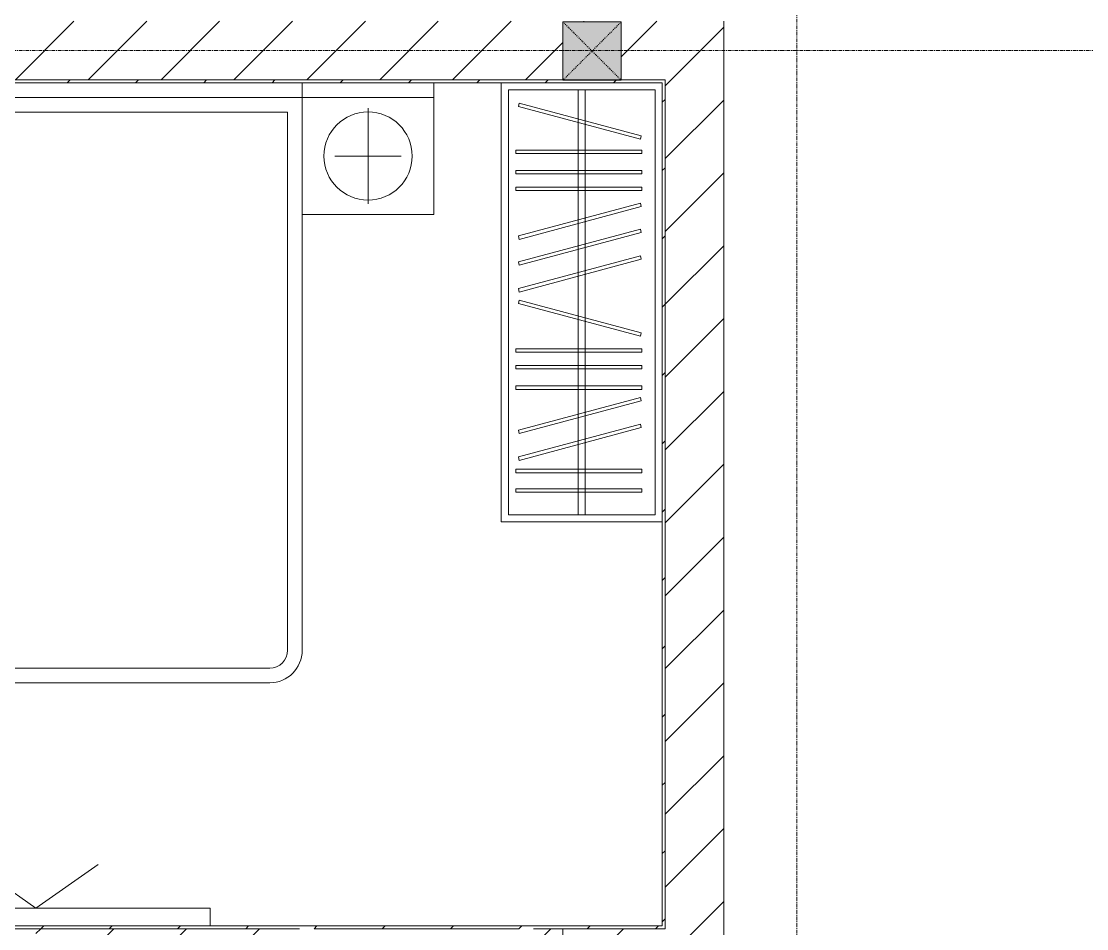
# Model space of a CAD drawing. Header units: millimetres. Extents: x -24439 to 198341, y -52871 to 149926.
# Drawn here: x 40003 to 43643, y 58737 to 61837 of the extents above; entities that cross this region are included whole.
import ezdxf

# ---------------------------------------------------------------- set-up
doc = ezdxf.new("R2010")
doc.units = ezdxf.units.MM
doc.linetypes.add('Dash', pattern=[6, 3, -3])
doc.linetypes.add('Grid Line', pattern=[22.225, 12.7, -3.175, 3.175, -3.175])
for name, color, linetype, lineweight in [('0-1', 7, 'Continuous', 5), ('A-FLOR', 192, 'Continuous', 9), ('A-WALL', 113, 'Continuous', 9), ('A-WALL-1', 253, 'Continuous', 18), ('A-WALL-3', 113, 'Continuous', 18), ('A-WALL-PATT-1', 10, 'Continuous', 9), ('A-WALL-PATT-2', 9, 'Continuous', 9), ('A-WALL-PATT-3', 111, 'Continuous', 9), ('I-FURN-1', 9, 'Continuous', 9), ('I-WALL-1', 253, 'Continuous', 18), ('S-COLS', 52, 'Continuous', 9), ('S-COLS-1', 254, 'Continuous', 5), ('S-COLS-4', 52, 'Continuous', 18), ('S-COLS-5', 52, 'Dash', 9), ('S-COLS-HDLN', 52, 'Dash', 9), ('S-GRID-1', 1, 'Grid Line', 9)]:
    doc.layers.add(name, color=color, linetype=linetype, lineweight=lineweight)
pattern_1 = [(45, (0, 0), (-116.67262, 116.67262), [])]
pattern_2 = [(45, (0, 0), (-124.4508, 124.4508), [])]

# ---------------------------------------------------------------- blocks, each defined once
blk = doc.blocks.new('GIUONG NGU-2TAB-1600x2000 - GIUONG NGU-2TAB-1600x2000-842839-TKCS_MB ĐỊNH VỊ CAO ĐỘ THIẾT KẾ')
at = {"layer": 'I-FURN-1'}
for p, q in [((8.5, 0), (8.5, -50)), ((458.5, -50), (458.5, 0)), ((458.5, 0), (458.5, -50)), ((2108.2, -50), (2108.2, 0)), ((2108.2, 0), (2108.2, -50)), ((2558.2, -50), (2558.2, 0)), ((458.5, -50), (8.5, -50)), ((8.5, -50), (8.5, -450.3)), ((8.5, -50), (458.5, -50)), ((458.5, -50), (8.5, -50)), ((8.5, -50), (8.5, -450.3)), ((458.5, -450.3), (458.5, -50)), ((2108.2, -50), (458.5, -50)), ((458.5, -50), (458.5, -1938.9)), ((458.5, -50), (2108.2, -50)), ((458.5, -1938.9), (458.5, -50)), ((458.5, -450.3), (458.5, -50)), ((458.5, -50), (2108.2, -50)), ((2558.2, -50), (2108.2, -50)), ((2108.2, -50), (2108.2, -450.3)), ((2108.2, -1938.9), (2108.2, -50)), ((2108.2, -50), (2558.2, -50)), ((2108.2, -50), (2558.2, -50)), ((2108.2, -450.3), (2108.2, -50)), ((2108.2, -50), (2108.2, -1938.9)), ((2558.2, -450.3), (2558.2, -50)), ((2558.2, -50), (2558.2, -450.3)), ((233.5, -86.8), (233.5, -413.5)), ((508.5, -100), (2058.2, -100)), ((508.5, -1938.9), (508.5, -100)), ((2058.2, -100), (2058.2, -1938.9)), ((2333.2, -86.8), (2333.2, -413.5)), ((120.2, -250.2), (346.8, -250.2)), ((2446.5, -250.2), (2219.8, -250.2)), ((8.5, -450.3), (458.5, -450.3)), ((8.5, -450.3), (458.5, -450.3)), ((2108.2, -450.3), (2558.2, -450.3)), ((2558.2, -450.3), (2108.2, -450.3)), ((1997.1, -2000), (569.6, -2000)), ((569.6, -2050), (1997.1, -2050)), ((1997.1, -2050), (569.6, -2050))]:
    blk.add_line(p, q, dxfattribs=at)
for centre in [(233.5, -250.2), (2333.2, -250.2)]:
    blk.add_circle(centre, 150.7, dxfattribs=at)
for centre, radius, start, end in [((569.6, -1938.9), 111.1, 180, 270), ((569.6, -1938.9), 111.1, 180, 270), ((569.6, -1938.9), 61.1, 180, 270), ((1997.1, -1938.9), 111.1, 270, 360), ((1997.1, -1938.9), 61.1, 270, 0), ((1997.1, -1938.9), 111.1, 270, 0)]:
    blk.add_arc(centre, radius, start, end, dxfattribs=at)
blk = doc.blocks.new('TU QUAN AO-SUITE ROOM_3 - TU QUAN AO-SUITE ROOM_3-V80-TKCS_MB ĐỊNH VỊ CAO ĐỘ THIẾT KẾ')
at = {"layer": 'I-FURN-1'}
for p, q in [((-550, 1500), (0, 1500)), ((0, 1500), (-550, 1500)), ((0, 1500), (0, 0)), ((0, 0), (0, 1500)), ((-24, 1476), (-526, 1476)), ((-526, 1476), (-526, 600)), ((-526, 1476), (-526, 24)), ((-287, 576), (-287, 1476)), ((-263, 576), (-263, 1476)), ((-24, 24), (-24, 1476)), ((-480.1, 1386.9), (-480.1, 1398.9)), ((-480.1, 1398.9), (-50.1, 1398.9)), ((-480.1, 1386.9), (-480.1, 1398.9)), ((-50.1, 1386.9), (-480.1, 1386.9)), ((-50.1, 1398.9), (-50.1, 1386.9)), ((-480.1, 1320.5), (-480.1, 1332.5)), ((-480.1, 1332.5), (-50.1, 1332.5)), ((-480.1, 1320.5), (-480.1, 1332.5)), ((-50.1, 1320.5), (-480.1, 1320.5)), ((-50.1, 1332.5), (-50.1, 1320.5)), ((-478.3, 1178.1), (-61.3, 1289.9)), ((-58.2, 1278.3), (-475.2, 1166.5)), ((-61.3, 1289.9), (-58.2, 1278.3)), ((-478.3, 1086.9), (-61.3, 1198.6)), ((-475.2, 1166.5), (-478.3, 1178.1)), ((-58.2, 1187.1), (-475.2, 1075.3)), ((-61.3, 1198.6), (-58.2, 1187.1)), ((-475.2, 1075.3), (-478.3, 1086.9)), ((-480.1, 1035.3), (-480.1, 1047.3)), ((-480.1, 1047.3), (-50.1, 1047.3)), ((-480.1, 1035.3), (-480.1, 1047.3)), ((-50.1, 1035.3), (-480.1, 1035.3)), ((-50.1, 1047.3), (-50.1, 1035.3)), ((-480.1, 965.8), (-480.1, 977.8)), ((-480.1, 977.8), (-50.1, 977.8)), ((-480.1, 965.8), (-480.1, 977.8)), ((-50.1, 965.8), (-480.1, 965.8)), ((-50.1, 977.8), (-50.1, 965.8)), ((-480.1, 908.6), (-480.1, 920.6)), ((-480.1, 920.6), (-50.1, 920.6)), ((-480.1, 908.6), (-480.1, 920.6)), ((-50.1, 920.6), (-50.1, 908.6)), ((-50.1, 908.6), (-480.1, 908.6)), ((-475.2, 865.5), (-478.3, 853.9)), ((-478.3, 853.9), (-61.3, 742.1)), ((-58.2, 753.7), (-475.2, 865.5)), ((-61.3, 742.1), (-58.2, 753.7)), ((-478.3, 603.1), (-61.3, 714.9)), ((-58.2, 703.3), (-475.2, 591.5)), ((-61.3, 714.9), (-58.2, 703.3)), ((-478.3, 511.9), (-61.3, 623.6)), ((-61.3, 623.6), (-58.2, 612.1)), ((-526, 24), (-526, 600)), ((-475.2, 591.5), (-478.3, 603.1)), ((-58.2, 612.1), (-475.2, 500.3)), ((-287, 24), (-287, 576)), ((-263, 24), (-263, 576)), ((-478.3, 423.1), (-61.3, 534.9)), ((-475.2, 500.3), (-478.3, 511.9)), ((-58.2, 523.3), (-475.2, 411.5)), ((-61.3, 534.9), (-58.2, 523.3)), ((-475.2, 411.5), (-478.3, 423.1)), ((-480.1, 368.4), (-480.1, 356.4)), ((-50.1, 368.4), (-480.1, 368.4)), ((-50.1, 356.4), (-50.1, 368.4)), ((-480.1, 356.4), (-50.1, 356.4)), ((-480.1, 311.2), (-480.1, 299.2)), ((-50.1, 311.2), (-480.1, 311.2)), ((-480.1, 299.2), (-50.1, 299.2)), ((-50.1, 299.2), (-50.1, 311.2)), ((-480.1, 241.7), (-480.1, 229.7)), ((-50.1, 241.7), (-480.1, 241.7)), ((-480.1, 229.7), (-50.1, 229.7)), ((-50.1, 229.7), (-50.1, 241.7)), ((-475.2, 192.7), (-478.3, 181.1)), ((-58.2, 80.9), (-475.2, 192.7)), ((-478.3, 181.1), (-61.3, 69.4)), ((-61.3, 69.4), (-58.2, 80.9)), ((-526, 24), (-24, 24))]:
    blk.add_line(p, q, dxfattribs=at)
blk = doc.blocks.new('KE TIVI-2 - KE TIVI-2-850637-TKCS_MB ĐỊNH VỊ CAO ĐỘ THIẾT KẾ')
at = {"layer": 'I-FURN-1'}
for p, q in [((0, 60), (-245.7, 232.1)), ((213, 209.1), (0, 60)), ((-595.6, 60), (595.6, 60)), ((-595.6, 0), (-595.6, 60)), ((595.6, 60), (595.6, 0))]:
    blk.add_line(p, q, dxfattribs=at)
blk = doc.blocks.new('NCV_TKTC_TANG 1_rvt-1-TKCS_MB ĐỊNH VỊ CAO ĐỘ THIẾT KẾ')
at = {"layer": 'A-WALL-PATT-1'}
h = blk.add_hatch(dxfattribs=at)
h.set_pattern_fill('FP_2', color=256, style=0, pattern_type=2)
h.set_pattern_definition(pattern_2)
h.paths.add_polyline_path([(41752.6, 58636.9), (41847.6, 58636.9), (41847.6, 58736.9), (41752.6, 58736.9), (41752.6, 58686.9)])
h.paths.add_polyline_path([(40458.2, 58636.9), (40952.6, 58636.9), (40952.6, 58736.9), (40052.6, 58736.9), (40052.6, 58636.9)])
at = {"layer": 'A-WALL-PATT-2'}
h = blk.add_hatch(dxfattribs=at)
h.set_pattern_fill('FP_3', color=256, style=0, pattern_type=2)
h.set_pattern_definition(pattern_1)
h.paths.add_polyline_path([(38862.6, 61626.9), (42192.6, 61626.9), (42192.6, 61636.9), (38852.6, 61636.9), (38852.6, 61626.9)])
h = blk.add_hatch(dxfattribs=at)
h.set_pattern_fill('FP_3', color=256, style=0, pattern_type=2)
h.set_pattern_definition(pattern_1)
h.paths.add_polyline_path([(42202.6, 58746.9), (42202.6, 61636.9), (42192.6, 61636.9), (42192.6, 58746.9)])
h = blk.add_hatch(dxfattribs=at)
h.set_pattern_fill('FP_3', color=256, style=0, pattern_type=2)
h.set_pattern_definition(pattern_1)
h.paths.add_polyline_path([(42202.6, 58736.9), (42202.6, 58746.9), (38152.6, 58746.9), (38152.6, 58736.9), (41752.6, 58736.9)])
at = {"layer": 'A-WALL-1'}
blk.add_line((40952.6, 58736.9), (40052.6, 58736.9), dxfattribs=at)
at = {"layer": 'I-WALL-1'}
for p, q in [((42192.6, 61636.9), (38852.6, 61636.9)), ((38862.6, 61626.9), (42192.6, 61626.9)), ((42202.6, 61636.9), (42192.6, 61636.9)), ((42192.6, 61626.9), (42192.6, 58746.9)), ((42202.6, 58746.9), (42202.6, 61636.9)), ((38152.6, 58736.9), (40952.6, 58736.9)), ((42192.6, 58746.9), (38162.6, 58746.9)), ((41002.6, 58736.9), (41702.6, 58736.9)), ((41752.6, 58736.9), (42202.6, 58736.9)), ((42202.6, 58736.9), (42202.6, 58746.9))]:
    blk.add_line(p, q, dxfattribs=at)
at = {"layer": 'I-FURN-1'}
for name, p in [('GIUONG NGU-2TAB-1600x2000 - GIUONG NGU-2TAB-1600x2000-842839-TKCS_MB ĐỊNH VỊ CAO ĐỘ THIẾT KẾ', (38854.1, 61626.9)), ('KE TIVI-2 - KE TIVI-2-850637-TKCS_MB ĐỊNH VỊ CAO ĐỘ THIẾT KẾ', (40052.6, 58746.9))]:
    blk.add_blockref(name, p, dxfattribs=at)
at = {"layer": 'I-FURN-1', "rotation": 180}
blk.add_blockref('TU QUAN AO-SUITE ROOM_3 - TU QUAN AO-SUITE ROOM_3-V80-TKCS_MB ĐỊNH VỊ CAO ĐỘ THIẾT KẾ', (41642.6, 61626.9), dxfattribs=at)
blk = doc.blocks.new('G1_SOF - BO TRU - 200x200-3050151-TKCS_MB ĐỊNH VỊ CAO ĐỘ THIẾT KẾ')
at = {"layer": 'S-COLS-HDLN'}
for p, q in [((-100, 100), (100, -100)), ((100, 100), (-100, -100))]:
    blk.add_line(p, q, dxfattribs=at)

msp = doc.modelspace()

# ---------------------------------------------------------------- hatches: boundary and pattern name
at = {"layer": 'A-WALL-PATT-3'}
h = msp.add_hatch(dxfattribs=at)
h.set_pattern_fill('FP_1', color=256, style=0, pattern_type=2)
h.set_pattern_definition(pattern_2)
h.paths.add_polyline_path([(38852.6, 61636.9), (41852.6, 61636.9), (41852.6, 61835.3), (42052.6, 61835.3), (42052.6, 61636.9), (42402.6, 61636.9), (42402.6, 61836.9), (38852.6, 61836.9)])
h = msp.add_hatch(dxfattribs=at)
h.set_pattern_fill('FP_1', color=256, style=0, pattern_type=2)
h.set_pattern_definition(pattern_2)
h.paths.add_polyline_path([(42402.6, 58736.9), (42402.6, 61636.9), (42202.6, 61636.9), (42202.6, 58736.9)])
h = msp.add_hatch(dxfattribs=at)
h.set_pattern_fill('FP_1', color=256, style=0, pattern_type=2)
h.set_pattern_definition(pattern_2)
h.paths.add_polyline_path([(42302.6, 58536.9), (42402.6, 58536.9), (42402.6, 58736.9), (41852.6, 58736.9), (41852.6, 58536.9), (42273.9, 58536.9)])
at = {"layer": 'S-COLS-1'}
msp.add_hatch(color=256, dxfattribs=at).paths.add_polyline_path([(42052.6, 61635.3), (42052.6, 61835.3), (41852.6, 61835.3), (41852.6, 61635.3)])

# ---------------------------------------------------------------- linework, layer by layer
at = {"layer": 'A-FLOR'}
msp.add_line((42402.6, 61836.9), (42402.6, 58736.9), dxfattribs=at)
at = {"layer": 'A-WALL'}
for p, q in [((41852.6, 61636.9), (41852.6, 61835.3)), ((41852.6, 61835.3), (42052.6, 61835.3)), ((42052.6, 61835.3), (42052.6, 61636.9))]:
    msp.add_line(p, q, dxfattribs=at)
at = {"layer": 'A-WALL-3'}
for p, q in [((42402.6, 58736.9), (42402.6, 61836.9)), ((38852.6, 61636.9), (41852.6, 61636.9)), ((42052.6, 61636.9), (42202.6, 61636.9)), ((42202.6, 61636.9), (42202.6, 58736.9)), ((41852.6, 58736.9), (41852.6, 56835.3)), ((42202.6, 58736.9), (41852.6, 58736.9)), ((42402.6, 57686.9), (42402.6, 58736.9))]:
    msp.add_line(p, q, dxfattribs=at)
at = {"layer": 'S-COLS'}
for p, q in [((42052.6, 61835.3), (41852.6, 61835.3)), ((41852.6, 61835.3), (41852.6, 61636.9)), ((42052.6, 61636.9), (42052.6, 61835.3))]:
    msp.add_line(p, q, dxfattribs=at)
at = {"layer": 'S-COLS-4'}
for p, q in [((41852.6, 61636.9), (41852.6, 61635.3)), ((41852.6, 61635.3), (42052.6, 61635.3)), ((42052.6, 61635.3), (42052.6, 61636.9))]:
    msp.add_line(p, q, dxfattribs=at)
at = {"layer": 'S-GRID-1'}
for p, q in [((42652.6, 20960.6), (42652.6, 80482.7)), ((131551.8, 61736.9), (29351.8, 61736.9))]:
    msp.add_line(p, q, dxfattribs=at)

# ---------------------------------------------------------------- block references
at = {"layer": '0-1'}
msp.add_blockref('NCV_TKTC_TANG 1_rvt-1-TKCS_MB ĐỊNH VỊ CAO ĐỘ THIẾT KẾ', (0, 0), dxfattribs=at)
at = {"layer": 'S-COLS-5'}
msp.add_blockref('G1_SOF - BO TRU - 200x200-3050151-TKCS_MB ĐỊNH VỊ CAO ĐỘ THIẾT KẾ', (41952.6, 61735.3), dxfattribs=at)

doc.saveas('drawing.dxf')
